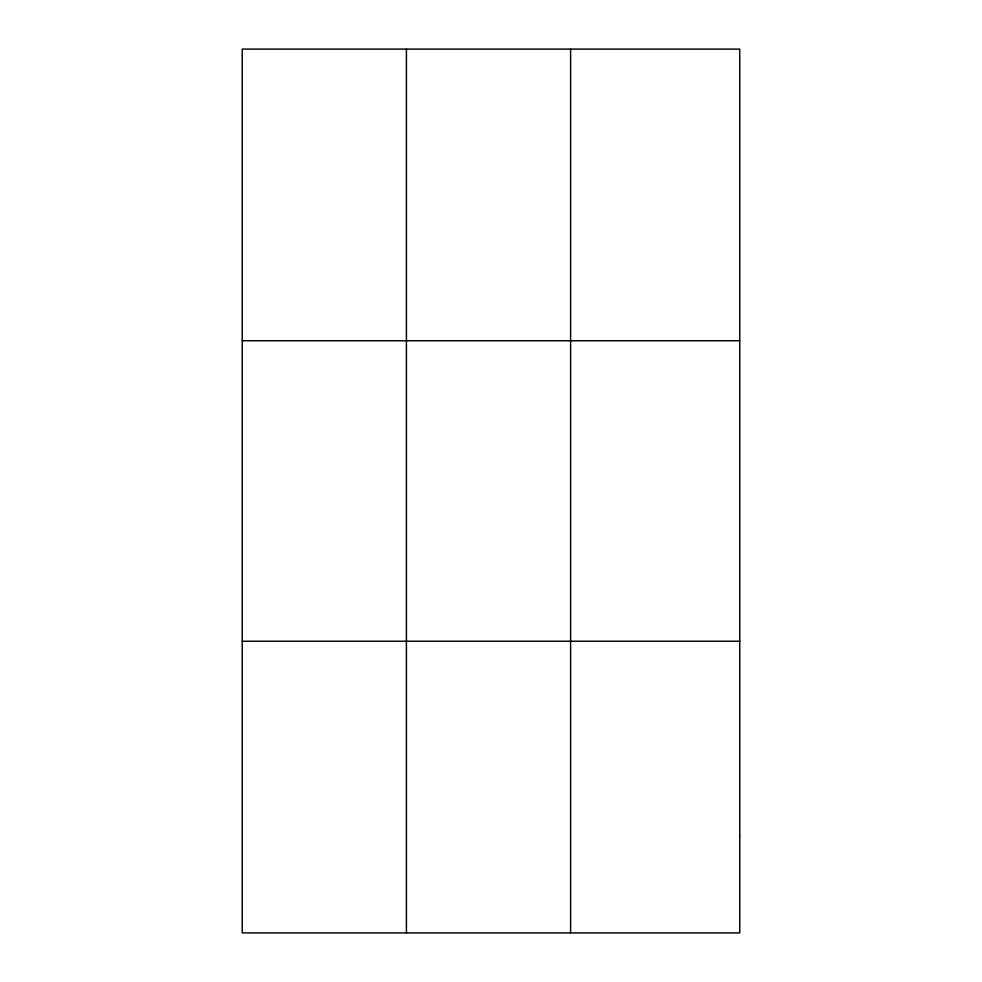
<?xml version="1.0" encoding="UTF-8"?>
<svg xmlns="http://www.w3.org/2000/svg" width="982" height="982" viewBox="0 0 982 982"><rect width="100%" height="100%" fill="white"/><g stroke="black" fill="none" stroke-linecap="round" stroke-linejoin="round"><path stroke-width="1.47" d="M406.425 49.1L406.425 932.9M570.603 49.1L570.603 932.9M242.247 340.754L739.753 340.754M242.247 641.246L739.753 641.246M739.753 835.682L739.753 932.9L242.247 932.9L242.247 49.1L739.753 49.1L739.753 835.682"/></g></svg>
